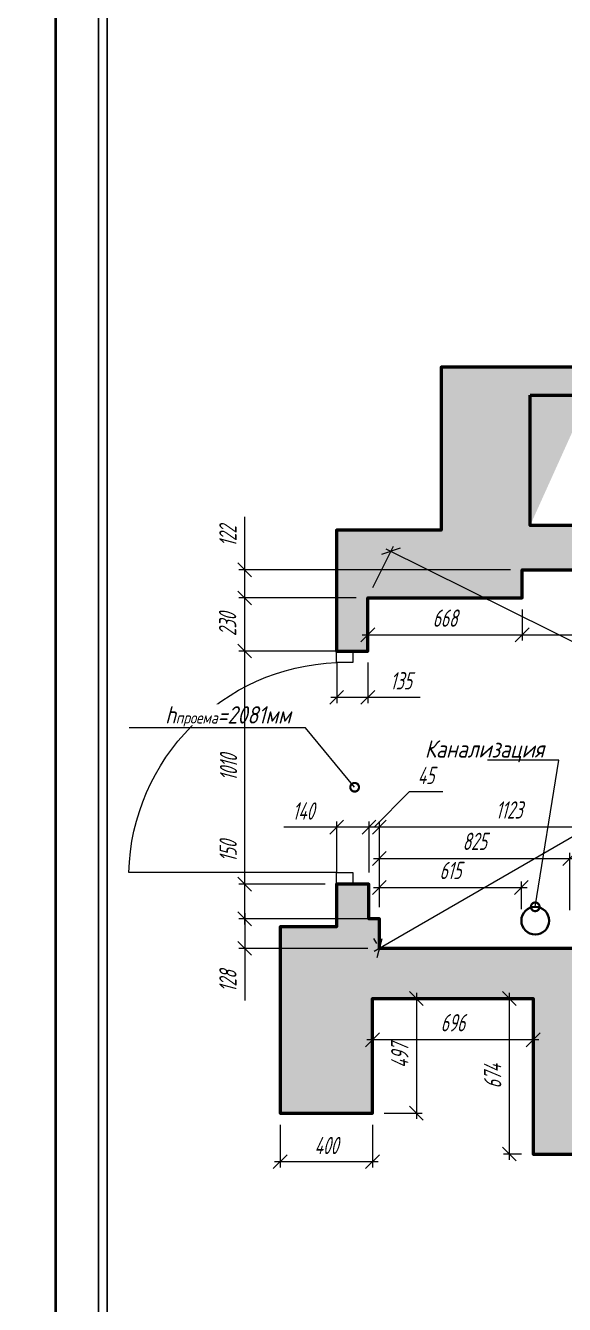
# Model space of a CAD drawing. Header units: millimetres. Extents: x -85477 to 745244, y -3684 to 128206.
# Drawn here: x 639140 to 643808, y 33662 to 44742 of the extents above; entities that cross this region are included whole.
import ezdxf
from ezdxf import colors
from ezdxf.entities.mleader import LeaderData, LeaderLine
from ezdxf.math import Vec2, Vec3

# ---------------------------------------------------------------- set-up
doc = ezdxf.new("R2010")
doc.units = ezdxf.units.MM
for name, color, linetype, lineweight in [('РАЗМЕРЫ', 5, 'Continuous', 15), ('СТЕНЫ 01', 7, 'Continuous', 50), ('ТЕКСТ', 106, 'Continuous', 20)]:
    doc.layers.add(name, color=color, linetype=linetype, lineweight=lineweight)
doc.layers.add('ФОРМАТ', color=7, linetype='Continuous')
doc.layers.add('ШТРИХОВКА', color=3, linetype='Continuous', transparency=0.5)
doc.styles.add('ism - 01', font='simplex.shx', dxfattribs={"width": 0.62, "oblique": 15, "height": 150})
doc.styles.add('ism - 02', font='simplex.shx', dxfattribs={"width": 0.8, "oblique": 15, "height": 150})
doc.styles.get("Standard").update_dxf_attribs({"font": 'arial.ttf'})
doc.dimstyles.new('ism - 01', dxfattribs={"dimtxt": 150, "dimasz": 120, "dimexe": 50, "dimexo": 100, "dimgap": 65, "dimtad": 1, "dimdec": 0, "dimtxsty": 'ism - 01', "dimblk": 'OBLIQUE', "dimcen": 0, "dimdle": 50, "dimadec": 0, "dimazin": 0, "dimtfac": 1, "dimtdec": 0, "dimtmove": 0, "dimatfit": 3, "dimldrblk": 'OBLIQUE', "dimfxl": 1, "dimlwd": -1, "dimlwe": -1, "dimarcsym": 0})
doc.dimstyles.new('горизонтальный М100', dxfattribs={"dimscale": 100, "dimtxt": 3, "dimasz": 2, "dimexe": 2, "dimexo": 1, "dimgap": 1, "dimtad": 1, "dimtih": 1, "dimtoh": 1, "dimdec": 0, "dimzin": 1, "dimdsep": 46, "dimtxsty": 'Standard', "dimblk": 'OBLIQUE', "dimcen": 0, "dimdle": 2, "dimadec": 0, "dimazin": 0, "dimtfac": 1, "dimtdec": 0, "dimtmove": 0, "dimatfit": 3, "dimfxl": 1, "dimtolj": 1, "dimtzin": 0, "dimarcsym": 0})

# ---------------------------------------------------------------- blocks, each defined once
blk = doc.blocks.new('_DotSmall')
at = {"color": 0, "linetype": 'ByBlock', "const_width": 0.5}
blk.add_lwpolyline([(-0.0625, 0, 1), (0.0625, 0, 1)], format="xyb", close=True, dxfattribs=at)
blk = doc.blocks.new('_Oblique')
at = {"color": 0, "lineweight": -2}
blk.add_line((-0.5, -0.5), (0.5, 0.5), dxfattribs=at)
blk = doc.blocks.new('*D413')
at = {"layer": 'Defpoints', "color": 0}
for p in [(642205, 37797), (642205, 37003), (644451, 36747)]:
    blk.add_point(p, dxfattribs=at)
at = {"layer": 'РАЗМЕРЫ', "color": 0}
for p, q in [((644501, 37797), (642155, 37797)), ((642205, 37103), (642205, 37847)), ((644451, 36847), (644451, 37847))]:
    blk.add_line(p, q, dxfattribs=at)
at = {"layer": 'РАЗМЕРЫ', "color": 0, "xscale": 120, "yscale": 120, "zscale": 120, "rotation": 180}
blk.add_blockref('_Oblique', (642205, 37797), dxfattribs=at)
at = {"layer": 'РАЗМЕРЫ', "color": 0, "xscale": 120, "yscale": 120, "zscale": 120}
blk.add_blockref('_Oblique', (644451, 37797), dxfattribs=at)
at = {"layer": 'РАЗМЕРЫ', "color": 0, "insert": (643328, 37946), "char_height": 150, "attachment_point": 5, "style": 'ism - 01'}
blk.add_mtext('1123', dxfattribs=at)
blk = doc.blocks.new('*D414')
at = {"layer": 'Defpoints', "color": 0}
for p in [(642115, 37797), (642115, 37303), (642205, 37003)]:
    blk.add_point(p, dxfattribs=at)
at = {"layer": 'РАЗМЕРЫ', "color": 0}
for p, q in [((642462, 38102), (642160, 37797)), ((642754, 38102), (642462, 38102)), ((642255, 37797), (642065, 37797)), ((642115, 37403), (642115, 37847)), ((642205, 37103), (642205, 37847))]:
    blk.add_line(p, q, dxfattribs=at)
at = {"layer": 'РАЗМЕРЫ', "color": 0, "xscale": 120, "yscale": 120, "zscale": 120}
blk.add_blockref('_Oblique', (642115, 37797), dxfattribs=at)
at = {"layer": 'РАЗМЕРЫ', "color": 0, "xscale": 120, "yscale": 120, "zscale": 120, "rotation": 180}
blk.add_blockref('_Oblique', (642205, 37797), dxfattribs=at)
at = {"layer": 'РАЗМЕРЫ', "color": 0, "insert": (642608, 38245), "char_height": 150, "attachment_point": 5, "style": 'ism - 01'}
blk.add_mtext('45', dxfattribs=at)
blk = doc.blocks.new('*D415')
at = {"layer": 'Defpoints', "color": 0}
for p in [(641835, 37797), (641835, 37303), (642115, 37303)]:
    blk.add_point(p, dxfattribs=at)
at = {"layer": 'РАЗМЕРЫ', "color": 0}
for p, q in [((641835, 37797), (641377, 37797)), ((641835, 37403), (641835, 37847)), ((642165, 37797), (641835, 37797)), ((642115, 37403), (642115, 37847))]:
    blk.add_line(p, q, dxfattribs=at)
at = {"layer": 'РАЗМЕРЫ', "color": 0, "xscale": 120, "yscale": 120, "zscale": 120, "rotation": 180}
blk.add_blockref('_Oblique', (641835, 37797), dxfattribs=at)
at = {"layer": 'РАЗМЕРЫ', "color": 0, "xscale": 120, "yscale": 120, "zscale": 120}
blk.add_blockref('_Oblique', (642115, 37797), dxfattribs=at)
at = {"layer": 'РАЗМЕРЫ', "color": 0, "insert": (641546, 37937), "char_height": 150, "attachment_point": 5, "style": 'ism - 01'}
blk.add_mtext('140', dxfattribs=at)
blk = doc.blocks.new('*D416')
at = {"layer": 'Defpoints', "color": 0}
for p in [(643435, 37275), (642205, 37003), (643435, 36988)]:
    blk.add_point(p, dxfattribs=at)
at = {"layer": 'РАЗМЕРЫ', "color": 0}
for p, q in [((642155, 37275), (643485, 37275)), ((642205, 37103), (642205, 37325)), ((643435, 37088), (643435, 37325))]:
    blk.add_line(p, q, dxfattribs=at)
at = {"layer": 'РАЗМЕРЫ', "color": 0, "xscale": 120, "yscale": 120, "zscale": 120, "rotation": 180}
blk.add_blockref('_Oblique', (642205, 37275), dxfattribs=at)
at = {"layer": 'РАЗМЕРЫ', "color": 0, "xscale": 120, "yscale": 120, "zscale": 120}
blk.add_blockref('_Oblique', (643435, 37275), dxfattribs=at)
at = {"layer": 'РАЗМЕРЫ', "color": 0, "insert": (642820, 37422), "char_height": 150, "attachment_point": 5, "style": 'ism - 01'}
blk.add_mtext('615', dxfattribs=at)
blk = doc.blocks.new('*D417')
at = {"layer": 'Defpoints', "color": 0}
for p in [(643855, 37525), (642205, 37003), (643855, 36977)]:
    blk.add_point(p, dxfattribs=at)
at = {"layer": 'РАЗМЕРЫ', "color": 0}
for p, q in [((642205, 37103), (642205, 37575)), ((643855, 37077), (643855, 37575)), ((642155, 37525), (643905, 37525))]:
    blk.add_line(p, q, dxfattribs=at)
at = {"layer": 'РАЗМЕРЫ', "color": 0, "xscale": 120, "yscale": 120, "zscale": 120, "rotation": 180}
blk.add_blockref('_Oblique', (642205, 37525), dxfattribs=at)
at = {"layer": 'РАЗМЕРЫ', "color": 0, "xscale": 120, "yscale": 120, "zscale": 120}
blk.add_blockref('_Oblique', (643855, 37525), dxfattribs=at)
at = {"layer": 'РАЗМЕРЫ', "color": 0, "insert": (643030, 37674), "char_height": 150, "attachment_point": 5, "style": 'ism - 01'}
blk.add_mtext('825', dxfattribs=at)
blk = doc.blocks.new('*D418')
at = {"layer": 'Defpoints', "color": 0}
for p in [(641038, 37303), (641835, 37303), (642115, 37003)]:
    blk.add_point(p, dxfattribs=at)
at = {"layer": 'РАЗМЕРЫ', "color": 0}
for p, q in [((641038, 37303), (641038, 37754)), ((641735, 37303), (640988, 37303)), ((641038, 36953), (641038, 37303)), ((642015, 37003), (640988, 37003))]:
    blk.add_line(p, q, dxfattribs=at)
at = {"layer": 'РАЗМЕРЫ', "color": 0, "xscale": 120, "yscale": 120, "zscale": 120}
for p, rotation in [((641038, 37303), 90), ((641038, 37003), 270)]:
    blk.add_blockref('_Oblique', p, dxfattribs=dict(at, rotation=rotation))
at = {"layer": 'РАЗМЕРЫ', "color": 0, "insert": (640895, 37588), "char_height": 150, "attachment_point": 5, "rotation": 90, "style": 'ism - 01'}
blk.add_mtext('150', dxfattribs=at)
blk = doc.blocks.new('*D419')
at = {"layer": 'Defpoints', "color": 0}
for p in [(642205, 37003), (641038, 36747), (642205, 36747)]:
    blk.add_point(p, dxfattribs=at)
at = {"layer": 'РАЗМЕРЫ', "color": 0}
for p, q in [((641038, 37053), (641038, 36747)), ((642105, 37003), (640988, 37003)), ((642105, 36747), (640988, 36747)), ((641038, 36747), (641038, 36296))]:
    blk.add_line(p, q, dxfattribs=at)
at = {"layer": 'РАЗМЕРЫ', "color": 0, "xscale": 120, "yscale": 120, "zscale": 120}
for p, rotation in [((641038, 37003), 90), ((641038, 36747), 270)]:
    blk.add_blockref('_Oblique', p, dxfattribs=dict(at, rotation=rotation))
at = {"layer": 'РАЗМЕРЫ', "color": 0, "insert": (640893, 36462), "char_height": 150, "attachment_point": 5, "rotation": 90, "style": 'ism - 01'}
blk.add_mtext('128', dxfattribs=at)
blk = doc.blocks.new('*D420')
at = {"layer": 'Defpoints', "color": 0}
for p in [(641038, 39323), (641835, 39323), (641835, 37303)]:
    blk.add_point(p, dxfattribs=at)
at = {"layer": 'РАЗМЕРЫ', "color": 0}
for p, q in [((641038, 37253), (641038, 39373)), ((641735, 39323), (640988, 39323)), ((641735, 37303), (640988, 37303))]:
    blk.add_line(p, q, dxfattribs=at)
at = {"layer": 'РАЗМЕРЫ', "color": 0, "xscale": 120, "yscale": 120, "zscale": 120}
for p, rotation in [((641038, 39323), 90), ((641038, 37303), 270)]:
    blk.add_blockref('_Oblique', p, dxfattribs=dict(at, rotation=rotation))
at = {"layer": 'РАЗМЕРЫ', "color": 0, "insert": (640898, 38313), "char_height": 150, "attachment_point": 5, "rotation": 90, "style": 'ism - 01'}
blk.add_mtext('1010', dxfattribs=at)
blk = doc.blocks.new('*D421')
at = {"layer": 'Defpoints', "color": 0}
for p in [(641038, 39783), (642105, 39783), (642105, 39323)]:
    blk.add_point(p, dxfattribs=at)
at = {"layer": 'РАЗМЕРЫ', "color": 0}
for p, q in [((642005, 39783), (640988, 39783)), ((641038, 39273), (641038, 39833)), ((642005, 39323), (640988, 39323))]:
    blk.add_line(p, q, dxfattribs=at)
at = {"layer": 'РАЗМЕРЫ', "color": 0, "xscale": 120, "yscale": 120, "zscale": 120}
for p, rotation in [((641038, 39783), 90), ((641038, 39323), 270)]:
    blk.add_blockref('_Oblique', p, dxfattribs=dict(at, rotation=rotation))
at = {"layer": 'РАЗМЕРЫ', "color": 0, "insert": (640890, 39553), "char_height": 150, "attachment_point": 5, "rotation": 90, "style": 'ism - 01'}
blk.add_mtext('230', dxfattribs=at)
blk = doc.blocks.new('*D422')
at = {"layer": 'Defpoints', "color": 0}
for p in [(641038, 40027), (643441, 40027), (642105, 39783)]:
    blk.add_point(p, dxfattribs=at)
at = {"layer": 'РАЗМЕРЫ', "color": 0}
for p, q in [((641038, 40027), (641038, 40487)), ((643341, 40027), (640988, 40027)), ((641038, 39733), (641038, 40027)), ((642005, 39783), (640988, 39783))]:
    blk.add_line(p, q, dxfattribs=at)
at = {"layer": 'РАЗМЕРЫ', "color": 0, "xscale": 120, "yscale": 120, "zscale": 120}
for p, rotation in [((641038, 40027), 90), ((641038, 39783), 270)]:
    blk.add_blockref('_Oblique', p, dxfattribs=dict(at, rotation=rotation))
at = {"layer": 'РАЗМЕРЫ', "color": 0, "insert": (640893, 40317), "char_height": 150, "attachment_point": 5, "rotation": 90, "style": 'ism - 01'}
blk.add_mtext('122', dxfattribs=at)
blk = doc.blocks.new('*D423')
at = {"layer": 'Defpoints', "color": 0}
for p in [(643441, 39783), (643441, 39463), (642105, 39323)]:
    blk.add_point(p, dxfattribs=at)
at = {"layer": 'РАЗМЕРЫ', "color": 0}
for p, q in [((643441, 39683), (643441, 39413)), ((642055, 39463), (643491, 39463)), ((642105, 39423), (642105, 39513))]:
    blk.add_line(p, q, dxfattribs=at)
at = {"layer": 'РАЗМЕРЫ', "color": 0, "xscale": 120, "yscale": 120, "zscale": 120, "rotation": 180}
blk.add_blockref('_Oblique', (642105, 39463), dxfattribs=at)
at = {"layer": 'РАЗМЕРЫ', "color": 0, "xscale": 120, "yscale": 120, "zscale": 120}
blk.add_blockref('_Oblique', (643441, 39463), dxfattribs=at)
at = {"layer": 'РАЗМЕРЫ', "color": 0, "insert": (642773, 39608), "char_height": 150, "attachment_point": 5, "style": 'ism - 01'}
blk.add_mtext('668', dxfattribs=at)
blk = doc.blocks.new('*D408')
at = {"layer": 'Defpoints', "color": 0}
for p in [(647868, 40027), (643441, 39783), (647868, 39463)]:
    blk.add_point(p, dxfattribs=at)
at = {"layer": 'РАЗМЕРЫ', "color": 0}
for p, q in [((647868, 39927), (647868, 39413)), ((643441, 39683), (643441, 39413)), ((643391, 39463), (647918, 39463))]:
    blk.add_line(p, q, dxfattribs=at)
at = {"layer": 'РАЗМЕРЫ', "color": 0, "xscale": 120, "yscale": 120, "zscale": 120, "rotation": 180}
blk.add_blockref('_Oblique', (643441, 39463), dxfattribs=at)
at = {"layer": 'РАЗМЕРЫ', "color": 0, "xscale": 120, "yscale": 120, "zscale": 120}
blk.add_blockref('_Oblique', (647868, 39463), dxfattribs=at)
at = {"layer": 'РАЗМЕРЫ', "color": 0, "insert": (645654, 39609), "char_height": 150, "attachment_point": 5, "style": 'ism - 01'}
blk.add_mtext('2214', dxfattribs=at)
blk = doc.blocks.new('*D409')
at = {"layer": 'Defpoints', "color": 0}
for p in [(641835, 39323), (642105, 39323), (642105, 38922)]:
    blk.add_point(p, dxfattribs=at)
at = {"layer": 'РАЗМЕРЫ', "color": 0}
for p, q in [((641835, 39223), (641835, 38872)), ((642105, 39223), (642105, 38872)), ((641785, 38922), (642105, 38922)), ((642105, 38922), (642559, 38922))]:
    blk.add_line(p, q, dxfattribs=at)
at = {"layer": 'РАЗМЕРЫ', "color": 0, "xscale": 120, "yscale": 120, "zscale": 120, "rotation": 180}
blk.add_blockref('_Oblique', (641835, 38922), dxfattribs=at)
at = {"layer": 'РАЗМЕРЫ', "color": 0, "xscale": 120, "yscale": 120, "zscale": 120}
blk.add_blockref('_Oblique', (642105, 38922), dxfattribs=at)
at = {"layer": 'РАЗМЕРЫ', "color": 0, "insert": (642392, 39065), "char_height": 150, "attachment_point": 5, "style": 'ism - 01'}
blk.add_mtext('135', dxfattribs=at)
blk = doc.blocks.new('*D436')
at = {"layer": 'Defpoints', "color": 0}
for p in [(643537, 36313), (643330, 34965), (643537, 34965)]:
    blk.add_point(p, dxfattribs=at)
at = {"layer": 'РАЗМЕРЫ', "color": 0}
for p, q in [((643330, 36363), (643330, 34915)), ((643437, 36313), (643280, 36313)), ((643437, 34965), (643280, 34965))]:
    blk.add_line(p, q, dxfattribs=at)
at = {"layer": 'РАЗМЕРЫ', "color": 0, "xscale": 120, "yscale": 120, "zscale": 120}
for p, rotation in [((643330, 36313), 90), ((643330, 34965), 270)]:
    blk.add_blockref('_Oblique', p, dxfattribs=dict(at, rotation=rotation))
at = {"layer": 'РАЗМЕРЫ', "color": 0, "insert": (643186, 35639), "char_height": 150, "attachment_point": 5, "rotation": 90, "style": 'ism - 01'}
blk.add_mtext('674', dxfattribs=at)
blk = doc.blocks.new('*D437')
at = {"layer": 'Defpoints', "color": 0}
for p in [(642145, 36313), (643537, 36313), (642145, 35955)]:
    blk.add_point(p, dxfattribs=at)
at = {"layer": 'РАЗМЕРЫ', "color": 0}
for p, q in [((642145, 36213), (642145, 35905)), ((643537, 36213), (643537, 35905)), ((643587, 35955), (642095, 35955))]:
    blk.add_line(p, q, dxfattribs=at)
at = {"layer": 'РАЗМЕРЫ', "color": 0, "xscale": 120, "yscale": 120, "zscale": 120, "rotation": 180}
blk.add_blockref('_Oblique', (642145, 35955), dxfattribs=at)
at = {"layer": 'РАЗМЕРЫ', "color": 0, "xscale": 120, "yscale": 120, "zscale": 120}
blk.add_blockref('_Oblique', (643537, 35955), dxfattribs=at)
at = {"layer": 'РАЗМЕРЫ', "color": 0, "insert": (642841, 36103), "char_height": 150, "attachment_point": 5, "style": 'ism - 01'}
blk.add_mtext('696', dxfattribs=at)
blk = doc.blocks.new('*D438')
at = {"layer": 'Defpoints', "color": 0}
for p in [(642145, 36313), (642145, 35319), (642525, 35319)]:
    blk.add_point(p, dxfattribs=at)
at = {"layer": 'РАЗМЕРЫ', "color": 0}
for p, q in [((642525, 36363), (642525, 35269)), ((642245, 36313), (642575, 36313)), ((642245, 35319), (642575, 35319))]:
    blk.add_line(p, q, dxfattribs=at)
at = {"layer": 'РАЗМЕРЫ', "color": 0, "xscale": 120, "yscale": 120, "zscale": 120}
for p, rotation in [((642525, 36313), 90), ((642525, 35319), 270)]:
    blk.add_blockref('_Oblique', p, dxfattribs=dict(at, rotation=rotation))
at = {"layer": 'РАЗМЕРЫ', "color": 0, "insert": (642381, 35816), "char_height": 150, "attachment_point": 5, "rotation": 90, "style": 'ism - 01'}
blk.add_mtext('497', dxfattribs=at)
blk = doc.blocks.new('*D439')
at = {"layer": 'Defpoints', "color": 0}
for p in [(641345, 35319), (642145, 35319), (641345, 34899)]:
    blk.add_point(p, dxfattribs=at)
at = {"layer": 'РАЗМЕРЫ', "color": 0}
for p, q in [((641345, 35219), (641345, 34849)), ((642145, 35219), (642145, 34849)), ((642195, 34899), (641295, 34899))]:
    blk.add_line(p, q, dxfattribs=at)
at = {"layer": 'РАЗМЕРЫ', "color": 0, "xscale": 120, "yscale": 120, "zscale": 120, "rotation": 180}
blk.add_blockref('_Oblique', (641345, 34899), dxfattribs=at)
at = {"layer": 'РАЗМЕРЫ', "color": 0, "xscale": 120, "yscale": 120, "zscale": 120}
blk.add_blockref('_Oblique', (642145, 34899), dxfattribs=at)
at = {"layer": 'РАЗМЕРЫ', "color": 0, "insert": (641745, 35039), "char_height": 150, "attachment_point": 5, "style": 'ism - 01'}
blk.add_mtext('400', dxfattribs=at)
blk = doc.blocks.new('*D440')
at = {"layer": 'Defpoints', "color": 0}
for p in [(647872, 40027), (647872, 40027), (642205, 36747)]:
    blk.add_point(p, dxfattribs=at)
at = {"layer": 'РАЗМЕРЫ', "color": 0}
for p, q in [((647822, 40114), (647847, 40070)), ((642161, 36722), (647915, 40052)), ((642155, 36834), (642180, 36790))]:
    blk.add_line(p, q, dxfattribs=at)
at = {"layer": 'РАЗМЕРЫ', "color": 0, "xscale": 120, "yscale": 120, "zscale": 120}
for p, rotation in [((647872, 40027), 30.06173358103176), ((642205, 36747), 210.0617335810318)]:
    blk.add_blockref('_Oblique', p, dxfattribs=dict(at, rotation=rotation))
at = {"layer": 'РАЗМЕРЫ', "color": 0, "insert": (644964, 38516), "char_height": 150, "attachment_point": 5, "rotation": 30.0617, "style": 'ism - 01'}
blk.add_mtext('3274', dxfattribs=at)
blk = doc.blocks.new('*D441')
at = {"layer": 'Defpoints', "color": 0}
for p in [(642105, 39783), (648067, 37330), (647867, 36927)]:
    blk.add_point(p, dxfattribs=at)
at = {"layer": 'РАЗМЕРЫ', "color": 0}
for p, q in [((642149, 39873), (642327, 40231)), ((642260, 40208), (648112, 37307)), ((647912, 37016), (648089, 37374))]:
    blk.add_line(p, q, dxfattribs=at)
at = {"layer": 'РАЗМЕРЫ', "color": 0, "xscale": 120, "yscale": 120, "zscale": 120}
for p, rotation in [((642304, 40186), 153.6346865049756), ((648067, 37330), 333.6346865049756)]:
    blk.add_blockref('_Oblique', p, dxfattribs=dict(at, rotation=rotation))
at = {"layer": 'РАЗМЕРЫ', "color": 0, "insert": (645252, 38891), "char_height": 150, "attachment_point": 5, "rotation": 333.6347, "style": 'ism - 01'}
blk.add_mtext('3216', dxfattribs=at)
blk = doc.blocks.new('*D318')
at = {"layer": 'Defpoints', "color": 0, "linetype": 'ByBlock', "ltscale": 1.333333, "transparency": 16777216}
for p in [(0, 594), (0, 594), (0, 0)]:
    blk.add_point(p, dxfattribs=at)
at = {"layer": 'ФОРМАТ', "color": 0, "linetype": 'ByBlock', "lineweight": -2, "ltscale": 1.333333, "transparency": 16777216}
blk.add_line((0, 0), (0, 594), dxfattribs=at)
at = {"layer": 'ФОРМАТ', "color": 0, "linetype": 'ByBlock', "lineweight": -2, "ltscale": 1.333333, "transparency": 16777216, "insert": (-25.29, 3.78), "char_height": 150, "attachment_point": 5, "style": 'ism - 02'}
blk.add_mtext('\\A1;{\\H0.012x;594}', dxfattribs=at)
blk = doc.blocks.new('_None')
blk = doc.blocks.new('*U316')
at = {"layer": 'ФОРМАТ', "linetype": 'ByBlock', "lineweight": -2, "ltscale": 1.333333}
blk.add_line((0, 0), (0, 594), dxfattribs=at)
blk.add_lwpolyline([(-419, 1), (-1, 1), (-1, 593), (-419, 593)], close=True, dxfattribs=at)
at = {"layer": 'ФОРМАТ', "linetype": 'ByBlock', "lineweight": 40}
blk.add_lwpolyline([(-399, 588), (-6, 588), (-6, 6), (-399, 6)], close=True, dxfattribs=at)
at = {"layer": 'ФОРМАТ', "linetype": 'ByBlock', "lineweight": -2, "ltscale": 1.333333}
dim = blk.add_linear_dim(base=(0, 594), p1=(0, 0), p2=(0, 594), angle=90, text='{\\H0.012x;<>}', dimstyle='горизонтальный М100', override={"dimscale": 1, "dimasz": 0, "dimexe": 0, "dimexo": 0, "dimtxsty": 'ism - 02', "dimblk1": 'None', "dimblk2": 'None', "dimsah": 1, "dimdle": 0, "dimse1": 1, "dimse2": 1, "dimtmove": 2, "dimfxl": 0}, dxfattribs=at)
dim.commit()
dim.dimension.update_dxf_attribs({"geometry": '*D318', "text_midpoint": (-25.29, 3.78), "dimtype": 160})

msp = doc.modelspace()

# ---------------------------------------------------------------- hatches: boundary and pattern name
at = {"layer": 'ШТРИХОВКА', "true_color": 0x000000}
h = msp.add_hatch(color=18, dxfattribs=at)
h.dxf.hatch_style = 1
h.paths.add_polyline_path([(643510.6, 41541), (647000.6, 41541), (647000.6, 40411), (643510.6, 40411)], flags=16)
h.paths.add_polyline_path([(647922.6, 34069), (648165.6, 34069), (648165.6, 34965), (648368.6, 34965), (648368.6, 39937.9), (649118.5, 39936), (649118.5, 39841), (649918.6, 39841), (649918.6, 42233.2), (649318.6, 42233.2), (649318.6, 40681), (649118.6, 40681), (649118.6, 40411), (647240.6, 40411), (647240.6, 41781), (642740.6, 41781), (642740.6, 40371), (641834.6, 40371), (641834.6, 39323), (642104.6, 39323), (642104.6, 39783), (643440.6, 39783), (643440.6, 40027), (647871.6, 40027), (647867.2, 36926.7), (646975.6, 36927.2), (646975.7, 36426.3), (647864.7, 36427.3), (647864.6, 35326.6), (643934.6, 35327), (643934.6, 36427), (644450.6, 36427), (644450.6, 36747), (642204.6, 36747), (642204.6, 37003), (642114.6, 37003), (642114.6, 37303), (641834.6, 37303), (641834.6, 36933), (641344.6, 36933), (641344.6, 35319), (642144.6, 35319), (642144.6, 36313), (643536.6, 36313), (643536.6, 34965), (647922.6, 34965)])
at = {"layer": 'ШТРИХОВКА', "true_color": 0x636466}
h = msp.add_hatch(color=251, dxfattribs=at)
h.dxf.hatch_style = 1
h.paths.add_polyline_path([(643510.6, 40411), (643881.1, 41232.5), (647000.6, 41541), (643510.6, 41541)])

# ---------------------------------------------------------------- linework, layer by layer
at = {"color": 6, "lineweight": 35}
msp.add_circle((643554.6, 36987), 120, dxfattribs=at)
at = {"layer": 'РАЗМЕРЫ', "color": 30}
msp.add_lwpolyline([(641834.6, 37403), (640034.6, 37403, -0.3954092), (641834.6, 39223)], format="xyb", dxfattribs=at)
for points in [[(641834.6, 39223), (641834.6, 39323), (641974.6, 39323), (641974.6, 39223)], [(641834.6, 37303), (641834.6, 37403), (641974.6, 37403), (641974.6, 37303)]]:
    msp.add_lwpolyline(points, close=True, dxfattribs=at)
at = {"layer": 'СТЕНЫ 01'}
for points in [[(647240.6, 41781), (642740.6, 41781), (642740.6, 40371), (641834.6, 40371), (641834.6, 39323), (642104.6, 39323), (642104.6, 39783), (643440.6, 39783), (643440.6, 40027), (647871.6, 40027)], [(644450.6, 36747), (642204.6, 36747), (642204.6, 37003), (642114.6, 37003), (642114.6, 37303), (641834.6, 37303), (641834.6, 36933), (641344.6, 36933), (641344.6, 35319), (642144.6, 35319), (642144.6, 36313), (643536.6, 36313), (643536.6, 34965), (647922.6, 34965)]]:
    msp.add_lwpolyline(points, dxfattribs=at)
msp.add_lwpolyline([(643510.6, 41541), (647000.6, 41541), (647000.6, 40411), (643510.6, 40411)], close=True, dxfattribs=at)

# ---------------------------------------------------------------- dimensions: what is measured, and where the dimension line sits
at = {"layer": 'РАЗМЕРЫ'}
for base, p1, p2, picture, middle in [((641038.4, 40027), (642104.6, 39783), (643440.6, 40027), '*D422', (640892.6, 40317.1)), ((641038.4, 39783), (642104.6, 39323), (642104.6, 39783), '*D421', (640889.5, 39553)), ((641038.4, 37303), (642114.6, 37003), (641834.6, 37303), '*D418', (640895.3, 37588.3)), ((641038.4, 36747), (642204.6, 37003), (642204.6, 36747), '*D419', (640892.6, 36461.6)), ((642524.9, 35319), (642144.6, 36313), (642144.6, 35319), '*D438', (642380.5, 35816)), ((643330.1, 34965), (643536.6, 36313), (643536.6, 34965), '*D436', (643185.8, 35639))]:
    dim = msp.add_linear_dim(base=base, p1=p1, p2=p2, angle=90, dimstyle='ism - 01', override={"dimlfac": 0.5}, dxfattribs=at)
    dim.commit()
    dim.dimension.update_dxf_attribs({"geometry": picture, "text_midpoint": middle})
for p1, p2, distance, picture, middle in [((642104.6, 39783), (647867.2, 36926.7), 449.7, '*D441', (645251.7, 38891.2)), ((642204.6, 36747), (647871.6, 40027), 0, '*D440', (644963.5, 38515.8))]:
    dim = msp.add_aligned_dim(p1=p1, p2=p2, distance=distance, dimstyle='ism - 01', override={"dimlfac": 0.5}, dxfattribs=at)
    dim.commit()
    dim.dimension.update_dxf_attribs({"geometry": picture, "text_midpoint": middle})
for base, p1, p2, picture, middle in [((647867.6269, 39463.4632), (643440.6101, 39782.9574), (647867.6269, 40026.9574), '*D408', (645654.1185, 39609.2728)), ((643440.6, 39463.5), (642104.6, 39323), (643440.6, 39783), '*D423', (642772.6, 39607.8)), ((641834.6, 37796.7), (642114.6, 37303), (641834.6, 37303), '*D415', (641545.8, 37936.7)), ((642204.6, 37796.7), (644450.6, 36747), (642204.6, 37003), '*D413', (643327.6, 37945.6)), ((643854.6, 37524.9), (642204.6, 37003), (643854.6, 36977), '*D417', (643029.6, 37673.8)), ((643434.6, 37274.6), (642204.6, 37003), (643434.6, 36988.4), '*D416', (642819.6, 37422.1)), ((642144.6, 35954.6), (643536.6, 36313), (642144.6, 36313), '*D437', (642840.6, 36103.3)), ((641344.6, 34898.7), (642144.6, 35319), (641344.6, 35319), '*D439', (641744.6, 35038.7))]:
    dim = msp.add_linear_dim(base=base, p1=p1, p2=p2, dimstyle='ism - 01', override={"dimlfac": 0.5}, dxfattribs=at)
    dim.commit()
    dim.dimension.update_dxf_attribs({"geometry": picture, "text_midpoint": middle})

# ---------------------------------------------------------------- next in the draw order: leaders
at = {"layer": 'ТЕКСТ', "color": 0}
ml = msp.add_multileader_mtext('Standard', dxfattribs=at)
ml.set_content('h{\\H0.66667x;проема}=2081мм', style='ism - 02')
ml.set_leader_properties(linetype='ByLayer', lineweight=-1)
ml.set_arrow_properties(name='DOTSMALL')
ml.build(insert=Vec2(0, 0))
ml.multileader.update_dxf_attribs({"text_left_attachment_type": 6, "text_right_attachment_type": 6, "arrow_head_size": 150})
ctx = ml.context
ctx.base_point, ctx.char_height, ctx.arrow_head_size, ctx.plane_origin = Vec3(545248.8, 38661.6), 150, 150, Vec3(642555.2, 35986.9)
ctx.left_attachment, ctx.right_attachment, ctx.text_align_type = 6, 6, 2
notes = []
notes.append((ctx, [(1, (1, 1, 0), (641565.2, 38658.3), (-1, 0), 125.7, [(0, [(641990.6, 38142.9)], 0, [])])]))
ctx.mtext.insert, ctx.mtext.alignment, ctx.mtext.flow_direction = Vec3(641437.5, 38844.9), 3, 5
ctx.mtext.has_bg_fill, ctx.mtext.bg_color, ctx.mtext.bg_scale_factor, ctx.mtext.bg_transparency, ctx.mtext.use_window_bg_color = 1, -1073741824, 1.1, 0, 1
for ctx, leaders in notes:
    for number, flags, end, landing, length, lines in leaders:
        leader = LeaderData()
        leader.index, (leader.has_last_leader_line, leader.has_dogleg_vector, leader.attachment_direction) = number, flags
        leader.last_leader_point, leader.dogleg_vector, leader.dogleg_length = Vec3(end), Vec3(landing), length
        for number, points, colour, breaks in lines:
            line = LeaderLine()
            line.index, line.vertices, line.color, line.breaks = number, Vec3.list(points), colors.encode_raw_color(colour), breaks
            leader.lines.append(line)
        ctx.leaders.append(leader)

# ---------------------------------------------------------------- next in the draw order: dimensions: what is measured, and where the dimension line sits
at = {"layer": 'РАЗМЕРЫ'}
dim = msp.add_linear_dim(base=(641038.4, 39323), p1=(641834.6, 37303), p2=(641834.6, 39323), angle=90, dimstyle='ism - 01', override={"dimlfac": 0.5}, dxfattribs=at)
dim.commit()
dim.dimension.update_dxf_attribs({"geometry": '*D420', "text_midpoint": (640898.4, 38313)})
dim = msp.add_linear_dim(base=(642104.6, 38921.5), p1=(641834.6, 39323), p2=(642104.6, 39323), dimstyle='ism - 01', override={"dimlfac": 0.5}, dxfattribs=at)
dim.commit()
dim.dimension.update_dxf_attribs({"geometry": '*D409', "text_midpoint": (642391.8, 39064.6)})
dim = msp.add_linear_dim(base=(642114.6, 37796.7), p1=(642204.6, 37003), p2=(642114.6, 37303), dimstyle='ism - 01', override={"dimlfac": 0.5, "dimtmove": 1}, dxfattribs=at)
dim.commit()
dim.dimension.update_dxf_attribs({"geometry": '*D414', "text_midpoint": (642526.7, 38101.7), "dimtype": 160})

# ---------------------------------------------------------------- next in the draw order: leaders
at = {"layer": 'ТЕКСТ', "color": 0}
ml = msp.add_multileader_mtext('Standard', dxfattribs=at)
ml.set_content('Канализация', style='ism - 02')
ml.set_leader_properties(linetype='ByLayer', lineweight=-1)
ml.set_arrow_properties(name='DOTSMALL')
ml.build(insert=Vec2(0, 0))
ml.multileader.update_dxf_attribs({"text_left_attachment_type": 6, "text_right_attachment_type": 6, "arrow_head_size": 150})
ctx = ml.context
ctx.base_point, ctx.char_height, ctx.arrow_head_size, ctx.plane_origin = Vec3(547749.8, 38369.9), 150, 150, Vec3(640514.8, 36535.4)
ctx.left_attachment, ctx.right_attachment, ctx.text_align_type = 6, 6, 1
notes = []
notes.append((ctx, [(1, (1, 1, 0), (643760.5, 38377.4), (-1, 0), 125.7, [(0, [(643554.6, 37107)], 0, [])])]))
ctx.mtext.insert, ctx.mtext.width, ctx.mtext.alignment, ctx.mtext.flow_direction = Vec3(643114.8, 38549.9), 486.875, 2, 5
ctx.mtext.has_bg_fill, ctx.mtext.bg_color, ctx.mtext.bg_scale_factor, ctx.mtext.bg_transparency, ctx.mtext.use_window_bg_color = 1, -1073741824, 1.1, 0, 1
for ctx, leaders in notes:
    for number, flags, end, landing, length, lines in leaders:
        leader = LeaderData()
        leader.index, (leader.has_last_leader_line, leader.has_dogleg_vector, leader.attachment_direction) = number, flags
        leader.last_leader_point, leader.dogleg_vector, leader.dogleg_length = Vec3(end), Vec3(landing), length
        for number, points, colour, breaks in lines:
            line = LeaderLine()
            line.index, line.vertices, line.color, line.breaks = number, Vec3.list(points), colors.encode_raw_color(colour), breaks
            leader.lines.append(line)
        ctx.leaders.append(leader)

# ---------------------------------------------------------------- next in the draw order: block references
at = {"layer": 'ФОРМАТ', "ltscale": 1.333333, "xscale": 75, "yscale": 75, "zscale": 75}
msp.add_blockref('*U316', (639848.2, 3415), dxfattribs=at)

doc.saveas('drawing.dxf')
